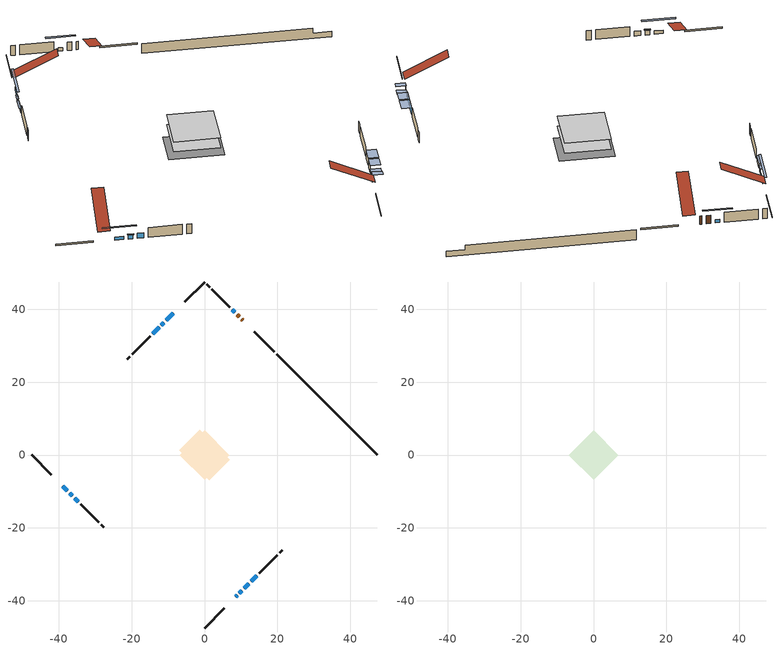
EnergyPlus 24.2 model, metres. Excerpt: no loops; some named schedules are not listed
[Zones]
conditioned space
 floor adiabatic (AdiabaticFloorConstruction): -6.81,0 0,6.81 6.81,0 0,-6.81 z1.19
 floor foundation (Slab1 construction): -6.92,1.27 -1.27,6.92 6.92,-1.27 1.27,-6.92 z-1.25
 wall outside (RimJoist1 construction): 0,-47.49 5.47,-42.02 / -47.49,0 -42.02,-5.47 / 0,47.49 -5.47,42.02 / 19.14,28.35 13.67,33.82 z1.19:1.49
 wall outside (AdiabaticWallConstruction 1): 10.56,36.94 10.24,37.25 / 9.59,37.9 8.96,38.53 z1.19:3.22
 wall outside (AdiabaticWallConstruction): 8.58,-38.91 8.94,-38.55 / 10.9,-36.59 12.13,-35.36 / 12.78,-34.71 14.4,-33.09 z1.19:2.87; 8.3,39.19 7.65,39.84 z1.19:2.01; -8.58,38.91 -10.52,36.97 / -38.91,-8.58 -37.61,-9.88 z1.19:2; -11.18,36.31 -11.83,35.66 / -12.48,35.01 -14.21,33.28 / 9.6,-37.89 10.25,-37.24 / -36.96,-10.53 -36.31,-11.18 z1.19:2.21; -35.65,-11.84 -34.67,-12.82 z1.19:2.41
 wall outside (Wall1 construction): 15.06,-32.44 20.02,-27.47 / -34.01,-13.48 -29.04,-18.45 / -14.86,32.63 -19.83,27.66 / 7,40.49 2.03,45.46 z1.19:3.63
 wall outside (Wall2 construction): 20.68,-26.81 21.4,-26.1 / -28.39,-19.1 -27.67,-19.82 / -20.49,27 -21.2,26.29 / 1.37,46.12 0.66,46.83 z1.19:3.63
 wall foundation (FoundationWall1 construction): 19.79,27.7,-1.25 19.79,27.7,1.19 44.72,2.77,1.19 44.72,2.77,0.05 47.49,0,0.05 47.49,0,-1.25
 window (WindowConstruction 6): 8.58,-38.91 8.94,-38.55 z1.19:2.87
 window (WindowConstruction 8): 8.3,39.19 7.65,39.84 z1.19:2
 window (WindowConstruction 9): -8.58,38.91 -10.52,36.97 z1.19:2
 window (WindowConstruction 10): -38.91,-8.58 -37.61,-9.88 z1.19:2
 window (WindowConstruction): -11.18,36.31 -11.83,35.66 z1.19:2.2
 window (WindowConstruction 1): -12.48,35.01 -14.21,33.28 z1.19:2.2
 window (WindowConstruction 2): 9.6,-37.89 10.25,-37.24 z1.19:2.2
 window (WindowConstruction 3): 10.9,-36.59 12.13,-35.37 z1.19:2.87
 window (WindowConstruction 4): 12.78,-34.71 14.4,-33.09 z1.19:2.87
 window (WindowConstruction 5): -36.96,-10.53 -36.31,-11.18 z1.19:2.2
 window (WindowConstruction 7): -35.65,-11.84 -34.67,-12.82 z1.19:2.41
 door (Door): 10.55,36.94 10.24,37.25 z1.19:3.22
 door (Door 1): 9.59,37.9 8.96,38.53 z1.19:3.22
 ceiling adiabatic (AdiabaticFloorConstruction): 0,-6.81 6.81,0 0,6.81 -6.81,0 z1.19
attic - vented
 floor to conditioned space (Floor1 construction Reversed): -6.81,0 0,6.81 6.81,0 0,-6.81 z3.63
 roof outside (Roof1 construction): 7.93,-39.56,3.63 1.49,-33.13,8.18 -0.31,-34.93,8.18 6.13,-41.36,3.63; -39.56,-7.93,3.63 -33.13,-1.49,8.18 -34.93,0.31,8.18 -41.36,-6.13,3.63; -7.93,39.56,3.63 -1.49,33.13,8.18 0.31,34.93,8.18 -6.13,41.36,3.63; 11.21,36.28,3.63 4.77,29.84,8.18 6.57,28.04,8.18 13.01,34.48,3.63
shading: 9.15,-38.34 8.37,-39.12 9.88,-40.63 10.66,-39.84 z3.17; 5.79,41.7 10.17,37.32 10.46,37.62 6.08,41.99 z4.64; -12.39,35.1 -6.72,40.77 -7.01,41.06 -12.68,35.39 z4.64; -35.75,-11.74 -40.77,-6.72 -41.06,-7.01 -36.04,-12.03 z4.64; -11.97,35.52 -11.04,36.45 -11.33,36.74 -12.26,35.81 z2.41; -14.35,33.14 -12.34,35.15 -12.63,35.44 -14.64,33.43 z2.41; 10.46,-37.03 9.39,-38.1 10.9,-39.61 11.96,-38.54 z2.5; 12.34,-35.15 10.69,-36.8 12.2,-38.3 13.84,-36.66 z3.17; 14.61,-32.88 12.57,-34.92 14.08,-36.43 16.12,-34.39 z3.17; -36.17,-11.32 -37.1,-10.39 -37.39,-10.68 -36.46,-11.61 z2.41
[Building]
Building 1: Terrain=Suburbs
[Site:Location]
Quebec Intl AP_QC: Latitude {deg}=46.8; Longitude {deg}=-71.38; Time Zone {hr}=-5; Elevation {m}=74; Keep Site Location Information=Yes
[Site:GroundTemperature:Shallow]
0.0108218, -2.24938, -2.43038, -1.3578, 2.94801, 7.23376, 10.9493, 13.303, 13.5029, 11.5886, 7.96783, 3.81355
[Site:WaterMainsTemperature]
Calculation Method=Schedule; Temperature Schedule=mains temperature schedule
[Material] Roughness=Rough; Thermal Absorptance=0.9
Name | Thickness {m} | Conductivity {W/m-K} | Density {kg/m3} | Specific Heat {J/kg-K} | Solar Absorptance | Visible Absorptance
asphalt or fiberglass shingles | 0.00635 | 0.162714 | 1121.4 | 1465.45 | 0.4 | 0.4
ceiling stud and cavity | 0.1397 | 0.0876654 | 65.682 | 1177.47 | 0.7 | 0.7
concrete 4.0 in. | 0.1016 | 1.803125 | 2242.8 | 837.4 | 0.7 | 0.7
concrete 8.0 in. | 0.2032 | 1.803125 | 2242.8 | 837.4 | 0.7 | 0.7
door material | 0.04445 | 0.0451087 | 512.64 | 1214.23 | 0.7 | 0.7
exterior vertical ins | 0.0107704 | 0.029427 | 32.04 | 1214.23 | 0.7 | 0.7
floor covering | 0.0127 | 0.0433444 | 54.468 | 1339.84 | 0.6 | 0.6
floor rigid ins; wall rigid ins | 0.512978 | 0.029427 | 32.04 | 1214.23 | 0.7 | 0.7
floor stud and cavity | 0.1397 | 1.75129 | 37.0049 | 1207.88 | 0.7 | 0.7
furniture material conditioned space 1 | 0.1524 | 0.115458 | 640.8 | 1214.23 | 0.6 | 0.6
gypsum board | 0.0127 | 0.160291 | 801 | 837.4 | 0.6 | 0.6
gypsum board 1 | 0.0127 | 0.160291 | 801 | 837.4 | 0.7 | 0.7
osb sheathing 0.5 in. | 0.0127 | 0.115458 | 512.64 | 1214.23 | 0.7 | 0.7
osb sheathing 0.75 in. | 0.01905 | 0.115458 | 512.64 | 1214.23 | 0.7 | 0.7
osb sheathing 2.0 in. | 0.0508 | 0.115458 | 512.64 | 1214.23 | 0.7 | 0.7
rim joist rigid ins | 0.051816 | 0.029427 | 32.04 | 1214.23 | 0.7 | 0.7
rim joist stud and cavity | 0.0508 | 0.0591698 | 125.044 | 1163.47 | 0.6 | 0.6
wall stud and cavity | 0.1397 | 0.0783975 | 139.0536 | 1170.24 | 0.7 | 0.7
wall stud and cavity 1 | 0.1397 | 0.0873771 | 139.0536 | 1170.24 | 0.7 | 0.7
wall stud and cavity 2 | 0.0889 | 0.380278 | 52.3479 | 1209.89 | 0.7 | 0.7
wall stud and cavity 3 | 0.0889 | 0.391764 | 83.0341 | 1211.67 | 0.7 | 0.7
wood siding | 0.0254 | 0.102417 | 544.68 | 1172.36 | 0.4 | 0.4
wood siding 1; wood siding 2; wood siding 3 | 0.0254 | 0.102417 | 544.68 | 1172.36 | 0.7 | 0.7
[WindowMaterial:SimpleGlazingSystem]
Name | U-Factor {W/m2-K} | Solar Heat Gain Coefficient
WindowMaterial | 2.961077 | 0.56
WindowMaterial 1 | 2.94518 | 0.59
WindowMaterial 2 | 2.904297 | 0.64
WindowMaterial 3 | 2.89408 | 0.66
WindowMaterial 4 | 2.97981 | 0.61
WindowMaterial 5 | 2.91792 | 0.67
WindowMaterial 6 | 2.77143 | 0.49
[Construction]
AdiabaticFloorConstruction: floor stud and cavity, floor rigid ins, osb sheathing 0.75 in., floor covering
AdiabaticWallConstruction: wood siding 2, wall rigid ins, wall stud and cavity 2, gypsum board
AdiabaticWallConstruction 1: wood siding 3, wall rigid ins, wall stud and cavity 2, gypsum board
Door; Door 1: door material
Floor1 construction Reversed: gypsum board, ceiling stud and cavity
FoundationWall1 construction: concrete 8.0 in., gypsum board 1
furniture construction conditioned space 1: furniture material conditioned space 1
PartitionWallConstruction: gypsum board, wall stud and cavity 3, gypsum board
RimJoist1 construction: wood siding 1, rim joist rigid ins, osb sheathing 2.0 in., rim joist stud and cavity
Roof1 construction: asphalt or fiberglass shingles
Slab1 construction: concrete 4.0 in.
Wall1 construction: wood siding, osb sheathing 0.5 in., wall stud and cavity, gypsum board
Wall2 construction: wood siding, osb sheathing 0.5 in., wall stud and cavity 1, gypsum board
WindowConstruction; WindowConstruction 2; WindowConstruction 5: WindowMaterial
WindowConstruction 1: WindowMaterial 1
WindowConstruction 10; WindowConstruction 8; WindowConstruction 9: WindowMaterial 6
WindowConstruction 3: WindowMaterial 2
WindowConstruction 4: WindowMaterial 3
WindowConstruction 6: WindowMaterial 4
WindowConstruction 7: WindowMaterial 5
[Zone] Multiplier=1; Part of Total Floor Area=Yes
Name | Volume {m3}
attic - vented | 66.4925
conditioned space | 475.5
[Space]
Name | Zone | Volume {m3}
attic - vented 1 | attic - vented | 66.4925
conditioned space 1 | conditioned space | 475.5
[ZoneInfiltration:EffectiveLeakageArea]
infil attic - vented 1: Zone or Space=attic - vented 1; Schedule=Always On Discrete; Effective Air Leakage Area {cm2}=3421.66; Stack Coefficient=0.000316545; Wind Coefficient=1.20209e-05
[ZoneMixing]
whole house fan mix: Zone or Space=attic - vented; Schedule=Always On Continuous; Design Flow Rate Calculation Method=Flow/Zone; Design Flow Rate {m3/s}=0; Source Zone or Space=conditioned space
[SurfaceProperty:ExposedFoundationPerimeter]
Slab1: Exposed Perimeter Calculation Method=TotalExposedPerimeter; Total Exposed Perimeter {m}=39.168
[InternalMass] Zone or ZoneList=conditioned space; Space or SpaceList=conditioned space 1
Name | Construction | Surface Area {m2}
furniture mass conditioned space 1 | furniture construction conditioned space 1 | 74.1597
partition wall mass | PartitionWallConstruction | 185.399
[Lights]
interior lighting: Zone or ZoneList or Space or SpaceList=conditioned space 1; Schedule=interior lighting schedule; Design Level Calculation Method=LightingLevel; Lighting Level {W}=343.2; Return Air Fraction=0; Fraction Radiant=0.6; Fraction Visible=0.2; Fraction Replaceable=1
[People]
occupants: Zone or ZoneList or Space or SpaceList=conditioned space 1; Number of People Schedule=occupants schedule; Number of People Calculation Method=People; Number of People=3; Fraction Radiant=0.314171; Sensible Heat Fraction=0.56303; Activity Level Schedule=occupants activity schedule; Carbon Dioxide Generation Rate {m3/s-W}=0; Enable ASHRAE 55 Comfort Warnings=No; Mean Radiant Temperature Calculation Type=EnclosureAveraged
[ElectricEquipment] Zone or ZoneList or Space or SpaceList=conditioned space 1; Design Level Calculation Method=EquipmentLevel
Name | Schedule | Design Level {W} | Fraction Latent | Fraction Radiant | Fraction Lost
clothes dryer | clothes dryer schedule | 140.772 | 0.015 | 0.081 | 0.85
clothes washer | clothes washer schedule | 32.1985 | 0.03 | 0.162 | 0.7
cooking range | cooking range schedule | 215.147 | 0.08 | 0.432 | 0.2
dishwasher | dishwasher schedule | 66.8632 | 0.3 | 0.18 | 0.4
fridge | fridge schedule | 72.9452 | 0 | 0.6 | 0
mech vent house fan | mech vent house fan schedule | 0 | 0 | 0 | 1
mech vent house fan cfis | mech vent house fan cfis schedule | 0 | 0 | 0 | 0
mech vent range fan 0 | mech vent range fan 0 schedule | 57 | 0 | 0 | 1
misc plug loads | misc plug loads schedule | 494.7 | 0.045 | 0.513 | 0.1
whole house fan | Always On Discrete | 0 | 0 | 0 | 1
[OtherEquipment] Zone or ZoneList or Space or SpaceList=conditioned space 1; Design Level Calculation Method=EquipmentLevel
Name | Fuel Type | Schedule | Design Level {W} | Fraction Latent | Fraction Radiant | Fraction Lost
clothes dryer 1 | Electricity | clothes dryer schedule | 0 | 0.015 | 0.081 | 0.85
cooking range 1 | Electricity | cooking range schedule | 0 | 0.08 | 0.432 | 0.2
general water use latent | None | general water use schedule | 62.594 | 1 | 0 | 0
general water use sensible | None | general water use schedule | -61.6891 | 0 | 0.6 | 0
mech vent house fan latent load | None | Always On Discrete | 0 | 1 | 0 | 0
mech vent house fan sensible load | None | Always On Discrete | 0 | 0 | 0 | 0
water heater energy adjustment1 | Electricity | Always On Discrete | 0.01 | 0 | 0 | 1
[ZoneInfiltration:DesignFlowRate] Zone or ZoneList or Space or SpaceList=conditioned space 1; Schedule=Always On Discrete; Design Flow Rate Calculation Method=Flow/Zone; Design Flow Rate {m3/s}=0
infil flow; natural vent flow; whole house fan flow
[ZoneControl:Thermostat]
conditioned space Thermostat: Zone or ZoneList=conditioned space; Control Type Schedule=conditioned space Thermostat Schedule; Control 1=conditioned space temperature setpoint; Temperature Difference Between Cutout And Setpoint {deltaC}=0
[ZoneHVAC:Baseboard:Convective:Electric]
electric baseboard: Availability Schedule=Always On Discrete; Heating Design Capacity {W}=13157.7; Efficiency=1
[AirLoopHVAC:UnitarySystem]
unit heater unitary system: Control Type=Load; Controlling Zone or Thermostat Location=conditioned space; Dehumidification Control Type=None; Availability Schedule=Always On Discrete; Supply Fan=unit heater supply fan; Fan Placement=BlowThrough; Supply Air Fan Operating Mode Schedule=unit heater auto fan schedule; Heating Coil=unit heater htg coil; DX Heating Coil Sizing Ratio=1; Use DOAS DX Cooling Coil=No; Minimum Supply Air Temperature {C}=2; Latent Load Control=SensibleOnlyLoadControl; Cooling Supply Air Flow Rate Method=None; Heating Supply Air Flow Rate Method=SupplyAirFlowRate; Heating Supply Air Flow Rate {m3/s}=0.00141584; No Load Supply Air Flow Rate Method=SupplyAirFlowRate; No Load Supply Air Flow Rate {m3/s}=0; No Load Supply Air Flow Rate Control Set To Low Speed=Yes; Maximum Supply Air Temperature {C}=48.8889; Maximum Outdoor Dry-Bulb Temperature for Supplemental Heater Operation {C}=21; Ancillary On-Cycle Electric Power {W}=0; Ancillary Off-Cycle Electric Power {W}=0
[Fan:SystemModel]
unit heater supply fan: Availability Schedule=Always On Discrete; Design Maximum Air Flow Rate {m3/s}=0.00141584; Speed Control Method=Discrete; Electric Power Minimum Flow Rate Fraction=0.2; Design Pressure Rise {Pa}=500; Motor Efficiency=1; Motor In Air Stream Fraction=1; Design Electric Power Consumption {W}=Autosize; Design Power Sizing Method=PowerPerFlow; Electric Power Per Unit Flow Rate {W/(m3/s)}=28251.7; Electric Power Per Unit Flow Rate Per Unit Pressure {W/((m3/s)-Pa)}=1.66667; Fan Total Efficiency=0.7; Motor Loss Radiative Fraction=0; Number of Speeds=1; Speed Flow Fraction 1=1; Speed Electric Power Fraction 1=1
[Coil:Heating:Fuel]
unit heater htg coil: Availability Schedule=Always On Discrete; Fuel Type=OtherFuel1; Burner Efficiency=0.3; Nominal Capacity {W}=0.293071; On Cycle Parasitic Electric Load {W}=0; Off Cycle Parasitic Fuel Load {W}=0
[Zone equipment]
conditioned space: electric baseboard, unit heater unitary system
[Foundation:Kiva]
Foundation Kiva 1: Initial Indoor Air Temperature {C}=18; Wall Height Above Grade {m}=1.19; Wall Depth Below Slab {m}=0.2032; Custom Block Material Name 1=exterior vertical ins; Custom Block Depth 1 {m}=2.43998; Custom Block X Position 1 {m}=0.2159; Custom Block Z Position 1 {m}=0
[Foundation:Kiva:Settings]
Soil Conductivity {W/m-K}=0.849921; Soil Density {kg/m3}=1842.3; Soil Specific Heat {J/kg-K}=418.7; Ground Solar Absorptivity=0.9; Ground Thermal Absorptivity=0.9; Ground Surface Roughness {m}=0.03; Far-Field Width {m}=40; Deep-Ground Boundary Condition=ZeroFlux; Deep-Ground Depth {m}=40; Minimum Cell Dimension {m}=0.2; Maximum Cell Growth Coefficient=3; Simulation Timestep=Timestep
[Exterior:Lights]
exterior lighting: Schedule=exterior lighting schedule; Design Level {W}=75.6
[EnergyManagementSystem:GlobalVariable]
infil_program_Qfan
infil_program_Qinf
natural_vent_program_Qnv
natural_vent_program_Qwhf
[EnergyManagementSystem:Sensor]
Name | Output:Variable or Output:Meter Index Key | Output:Variable or Output:Meter
airflow_gain | infil flow | Infiltration Sensible Heat Gain Energy
airflow_gain_1 | natural vent flow | Infiltration Sensible Heat Gain Energy
airflow_gain_2 | whole house fan flow | Infiltration Sensible Heat Gain Energy
airflow_loss | infil flow | Infiltration Sensible Heat Loss Energy
airflow_loss_1 | natural vent flow | Infiltration Sensible Heat Loss Energy
airflow_loss_2 | whole house fan flow | Infiltration Sensible Heat Loss Energy
clg_load_cond |  | Cooling:EnergyTransfer:Zone:CONDITIONED SPACE
clg_sp_s; clg_sp_s_1 | cooling setpoint | Schedule Value
clothes_dryer_exhaust_0_sch_s | clothes dryer exhaust 0 schedule | Schedule Value
conditioned_space_clg_unmet_s | conditioned space | Zone Cooling Setpoint Not Met Time
conditioned_space_htg_unmet_s | conditioned space | Zone Heating Setpoint Not Met Time
cool_season | cooling season schedule | Schedule Value
fridge_tin_s | conditioned space | Zone Mean Air Temperature
htg_load_cond |  | Heating:EnergyTransfer:Zone:CONDITIONED SPACE
htg_sp_s; htg_sp_s_1 | heating setpoint | Schedule Value
ig_ee_conv | clothes dryer | Electric Equipment Convective Heating Energy
ig_ee_conv_2 | cooking range | Electric Equipment Convective Heating Energy
ig_ee_conv_4 | fridge | Electric Equipment Convective Heating Energy
ig_ee_conv_5 | misc plug loads | Electric Equipment Convective Heating Energy
ig_ee_conv_6 | whole house fan | Electric Equipment Convective Heating Energy
ig_ee_rad | clothes dryer | Electric Equipment Radiant Heating Energy
ig_ee_rad_2 | cooking range | Electric Equipment Radiant Heating Energy
ig_ee_rad_4 | fridge | Electric Equipment Radiant Heating Energy
ig_ee_rad_5 | misc plug loads | Electric Equipment Radiant Heating Energy
ig_ee_rad_6 | whole house fan | Electric Equipment Radiant Heating Energy
ig_lgt_conv | interior lighting | Lights Convective Heating Energy
ig_lgt_rad | interior lighting | Lights Radiant Heating Energy
ig_lgt_vis | interior lighting | Lights Visible Radiation Heating Energy
ig_oe_conv | clothes dryer 1 | Other Equipment Convective Heating Energy
ig_oe_conv_1 | cooking range 1 | Other Equipment Convective Heating Energy
ig_oe_conv_2 | general water use latent | Other Equipment Convective Heating Energy
ig_oe_conv_3 | general water use sensible | Other Equipment Convective Heating Energy
ig_oe_conv_4 | water heater energy adjustment1 | Other Equipment Convective Heating Energy
ig_oe_rad | clothes dryer 1 | Other Equipment Radiant Heating Energy
ig_oe_rad_1 | cooking range 1 | Other Equipment Radiant Heating Energy
ig_oe_rad_2 | general water use latent | Other Equipment Radiant Heating Energy
ig_oe_rad_3 | general water use sensible | Other Equipment Radiant Heating Energy
ig_oe_rad_4 | water heater energy adjustment1 | Other Equipment Radiant Heating Energy
ig_ppl_conv | occupants | People Convective Heating Energy
ig_ppl_rad | occupants | People Radiant Heating Energy
im_conv | furniture mass conditioned space 1 | Surface Inside Face Convection Heat Gain Energy
im_conv_1 | partition wall mass | Surface Inside Face Convection Heat Gain Energy
im_ig | furniture mass conditioned space 1 | Surface Inside Face Internal Gains Radiation Heat Gain Energy
im_ig_1 | partition wall mass | Surface Inside Face Internal Gains Radiation Heat Gain Energy
im_lgt | furniture mass conditioned space 1 | Surface Inside Face Lights Radiation Heat Gain Energy
im_lgt_1 | partition wall mass | Surface Inside Face Lights Radiation Heat Gain Energy
im_sol | furniture mass conditioned space 1 | Surface Inside Face Solar Radiation Heat Gain Energy
im_sol_1 | partition wall mass | Surface Inside Face Solar Radiation Heat Gain Energy
im_surf | furniture mass conditioned space 1 | Surface Inside Face Net Surface Thermal Radiation Heat Gain Energy
im_surf_1 | partition wall mass | Surface Inside Face Net Surface Thermal Radiation Heat Gain Energy
mech_vent_range_fan_0_sch_s | mech vent range fan 0 schedule | Schedule Value
mv_conv | mech vent house fan | Electric Equipment Convective Heating Energy
mv_conv_1 | mech vent house fan cfis | Electric Equipment Convective Heating Energy
mv_conv_2 | mech vent range fan 0 | Electric Equipment Convective Heating Energy
mv_conv_3 | mech vent house fan latent load | Other Equipment Convective Heating Energy
mv_conv_4 | mech vent house fan sensible load | Other Equipment Convective Heating Energy
mv_rad | mech vent house fan | Electric Equipment Radiant Heating Energy
mv_rad_1 | mech vent house fan cfis | Electric Equipment Radiant Heating Energy
mv_rad_2 | mech vent range fan 0 | Electric Equipment Radiant Heating Energy
mv_rad_3 | mech vent house fan latent load | Other Equipment Radiant Heating Energy
mv_rad_4 | mech vent house fan sensible load | Other Equipment Radiant Heating Energy
natural_vent_s | natural vent schedule | Schedule Value
out_pb_s |  | Site Outdoor Air Barometric Pressure
out_wt_s |  | Site Outdoor Air Humidity Ratio
site_vw_s |  | Site Wind Speed
ss_back_out | Window1 | Surface Window Shortwave from Zone Back Out Window Heat Transfer Rate
ss_back_out_1 | Window10 | Surface Window Shortwave from Zone Back Out Window Heat Transfer Rate
ss_back_out_10 | Window9 | Surface Window Shortwave from Zone Back Out Window Heat Transfer Rate
ss_back_out_2 | Window11 | Surface Window Shortwave from Zone Back Out Window Heat Transfer Rate
ss_back_out_3 | Window14 | Surface Window Shortwave from Zone Back Out Window Heat Transfer Rate
ss_back_out_4 | Window2 | Surface Window Shortwave from Zone Back Out Window Heat Transfer Rate
ss_back_out_5 | Window3 | Surface Window Shortwave from Zone Back Out Window Heat Transfer Rate
ss_back_out_6 | Window5 | Surface Window Shortwave from Zone Back Out Window Heat Transfer Rate
ss_back_out_7 | Window6 | Surface Window Shortwave from Zone Back Out Window Heat Transfer Rate
ss_back_out_8 | Window7 | Surface Window Shortwave from Zone Back Out Window Heat Transfer Rate
ss_back_out_9 | Window8 | Surface Window Shortwave from Zone Back Out Window Heat Transfer Rate
ss_conv | Door1 | Surface Inside Face Convection Heat Gain Energy
ss_conv_1 | Door2 | Surface Inside Face Convection Heat Gain Energy
ss_conv_10 | Window7 | Surface Inside Face Convection Heat Gain Energy
ss_conv_11 | Window8 | Surface Inside Face Convection Heat Gain Energy
ss_conv_12 | Window9 | Surface Inside Face Convection Heat Gain Energy
ss_conv_2 | Window1 | Surface Inside Face Convection Heat Gain Energy
ss_conv_3 | Window10 | Surface Inside Face Convection Heat Gain Energy
ss_conv_4 | Window11 | Surface Inside Face Convection Heat Gain Energy
ss_conv_5 | Window14 | Surface Inside Face Convection Heat Gain Energy
ss_conv_6 | Window2 | Surface Inside Face Convection Heat Gain Energy
ss_conv_7 | Window3 | Surface Inside Face Convection Heat Gain Energy
ss_conv_8 | Window5 | Surface Inside Face Convection Heat Gain Energy
ss_conv_9 | Window6 | Surface Inside Face Convection Heat Gain Energy
ss_ig | Door1 | Surface Inside Face Internal Gains Radiation Heat Gain Energy
ss_ig_1 | Door2 | Surface Inside Face Internal Gains Radiation Heat Gain Energy
ss_ig_10 | Window7 | Surface Inside Face Internal Gains Radiation Heat Gain Energy
ss_ig_11 | Window8 | Surface Inside Face Internal Gains Radiation Heat Gain Energy
ss_ig_12 | Window9 | Surface Inside Face Internal Gains Radiation Heat Gain Energy
ss_ig_2 | Window1 | Surface Inside Face Internal Gains Radiation Heat Gain Energy
ss_ig_3 | Window10 | Surface Inside Face Internal Gains Radiation Heat Gain Energy
ss_ig_4 | Window11 | Surface Inside Face Internal Gains Radiation Heat Gain Energy
ss_ig_5 | Window14 | Surface Inside Face Internal Gains Radiation Heat Gain Energy
ss_ig_6 | Window2 | Surface Inside Face Internal Gains Radiation Heat Gain Energy
ss_ig_7 | Window3 | Surface Inside Face Internal Gains Radiation Heat Gain Energy
ss_ig_8 | Window5 | Surface Inside Face Internal Gains Radiation Heat Gain Energy
ss_ig_9 | Window6 | Surface Inside Face Internal Gains Radiation Heat Gain Energy
ss_lgt | Door1 | Surface Inside Face Lights Radiation Heat Gain Energy
ss_lgt_1 | Door2 | Surface Inside Face Lights Radiation Heat Gain Energy
ss_sol | Door1 | Surface Inside Face Solar Radiation Heat Gain Energy
ss_sol_1 | Door2 | Surface Inside Face Solar Radiation Heat Gain Energy
ss_surf | Door1 | Surface Inside Face Net Surface Thermal Radiation Heat Gain Energy
ss_surf_1 | Door2 | Surface Inside Face Net Surface Thermal Radiation Heat Gain Energy
ss_surf_10 | Window7 | Surface Inside Face Net Surface Thermal Radiation Heat Gain Energy
ss_surf_11 | Window8 | Surface Inside Face Net Surface Thermal Radiation Heat Gain Energy
ss_surf_12 | Window9 | Surface Inside Face Net Surface Thermal Radiation Heat Gain Energy
ss_surf_2 | Window1 | Surface Inside Face Net Surface Thermal Radiation Heat Gain Energy
ss_surf_3 | Window10 | Surface Inside Face Net Surface Thermal Radiation Heat Gain Energy
ss_surf_4 | Window11 | Surface Inside Face Net Surface Thermal Radiation Heat Gain Energy
ss_surf_5 | Window14 | Surface Inside Face Net Surface Thermal Radiation Heat Gain Energy
ss_surf_6 | Window2 | Surface Inside Face Net Surface Thermal Radiation Heat Gain Energy
ss_surf_7 | Window3 | Surface Inside Face Net Surface Thermal Radiation Heat Gain Energy
ss_surf_8 | Window5 | Surface Inside Face Net Surface Thermal Radiation Heat Gain Energy
ss_surf_9 | Window6 | Surface Inside Face Net Surface Thermal Radiation Heat Gain Energy
ss_trans_in | Window1 | Surface Window Transmitted Solar Radiation Rate
ss_trans_in_1 | Window10 | Surface Window Transmitted Solar Radiation Rate
ss_trans_in_10 | Window9 | Surface Window Transmitted Solar Radiation Rate
ss_trans_in_2 | Window11 | Surface Window Transmitted Solar Radiation Rate
ss_trans_in_3 | Window14 | Surface Window Transmitted Solar Radiation Rate
ss_trans_in_4 | Window2 | Surface Window Transmitted Solar Radiation Rate
ss_trans_in_5 | Window3 | Surface Window Transmitted Solar Radiation Rate
ss_trans_in_6 | Window5 | Surface Window Transmitted Solar Radiation Rate
ss_trans_in_7 | Window6 | Surface Window Transmitted Solar Radiation Rate
ss_trans_in_8 | Window7 | Surface Window Transmitted Solar Radiation Rate
ss_trans_in_9 | Window8 | Surface Window Transmitted Solar Radiation Rate
ss_trans_out | Window1 | Surface Inside Face Initial Transmitted Diffuse Transmitted Out Window Solar Radiation Rate
ss_trans_out_1 | Window10 | Surface Inside Face Initial Transmitted Diffuse Transmitted Out Window Solar Radiation Rate
ss_trans_out_10 | Window9 | Surface Inside Face Initial Transmitted Diffuse Transmitted Out Window Solar Radiation Rate
ss_trans_out_2 | Window11 | Surface Inside Face Initial Transmitted Diffuse Transmitted Out Window Solar Radiation Rate
ss_trans_out_3 | Window14 | Surface Inside Face Initial Transmitted Diffuse Transmitted Out Window Solar Radiation Rate
ss_trans_out_4 | Window2 | Surface Inside Face Initial Transmitted Diffuse Transmitted Out Window Solar Radiation Rate
